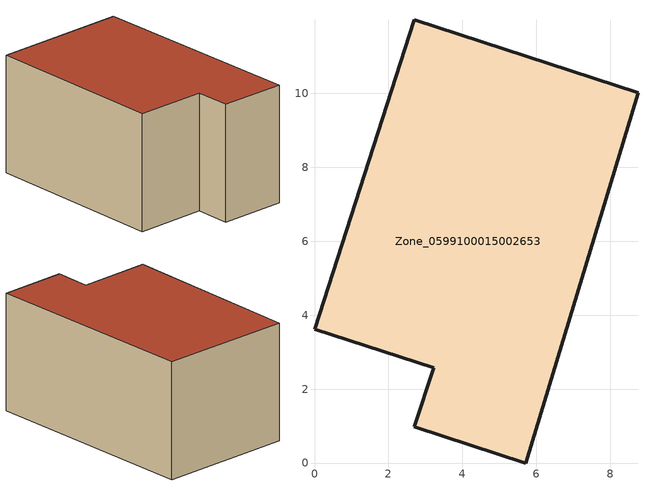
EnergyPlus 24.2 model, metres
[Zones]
Zone_0599100015002653
 floor ground (C_G): 2.71,11.99 8.75,10.02 5.71,0 2.7,0.98 3.22,2.58 0,3.62 z0.86
 wall outside (C_F): 8.75,10.02 2.71,11.99 0,3.62 3.22,2.58 2.7,0.98 5.71,0 8.75,10.02 z0.86:6.45
 roof outside (C_R): 5.71,0 8.75,10.02 2.71,11.99 0,3.62 3.22,2.58 2.7,0.98 z6.45
[BUILDING]
Pand.0599100015002653: North Axis=0; Terrain=City; Loads Convergence Tolerance Value=0.04; Temperature Convergence Tolerance Value=0.4; Solar Distribution=FullExterior; Maximum Number of Warmup Days=25; Minimum Number of Warmup Days=1
[Site:Location]
Rotterdam.The.Hague.AP_ZH_NLD Design_Conditions: Latitude=51.96; Longitude=4.45; Time Zone=1; Elevation=-4.5
[SITE:GROUNDTEMPERATURE:BUILDINGSURFACE]
18, 18, 18, 18, 18, 18, 18, 18, 18, 18, 18, 18
[MATERIAL] Thermal Absorptance=0.9; Solar Absorptance=0.7; Visible Absorptance=0.7
Name | Roughness | Thickness | Conductivity | Density | Specific Heat
G.TI.1965-1974 | MediumSmooth | 0.15 | 0.882353 | 540 | 1210
F.TI.1965-1974 | Rough | 0.3 | 0.697674 | 1920 | 840
R.TI.1965-1974 | MediumRough | 0.2 | 0.232558 | 1500 | 1000
[CONSTRUCTION]
C_G: G.TI.1965-1974
C_F: F.TI.1965-1974
C_R: R.TI.1965-1974
[ZONE]
Zone_0599100015002653: Type=1; Multiplier=1; Ceiling Height=Autocalculate; Volume=Autocalculate; Floor Area=autocalculate; Part of Total Floor Area=Yes
[ZONEINFILTRATION:DESIGNFLOWRATE]
Infil_Zone_0599100015002653: Zone or ZoneList or Space or SpaceList=Zone_0599100015002653; Schedule=AlwaysOn; Design Flow Rate Calculation Method=Flow/Area; Flow Rate per Floor Area=0.003; Constant Term Coefficient=1; Temperature Term Coefficient=0; Velocity Term Coefficient=0; Velocity Squared Term Coefficient=0
[HVACTEMPLATE:ZONE:IDEALLOADSAIRSYSTEM]
Zone_0599100015002653: Maximum Heating Supply Air Temperature=50; Minimum Cooling Supply Air Temperature=13; Maximum Heating Supply Air Humidity Ratio=0.0156; Minimum Cooling Supply Air Humidity Ratio=0.0077; Heating Limit=NoLimit; Cooling Limit=NoLimit; Dehumidification Control Type=ConstantSensibleHeatRatio; Cooling Sensible Heat Ratio=0.7; Dehumidification Setpoint=60; Humidification Control Type=None; Humidification Setpoint=30; Outdoor Air Method=None; Outdoor Air Flow Rate per Person=0.00944; Outdoor Air Flow Rate per Zone Floor Area=0; Outdoor Air Flow Rate per Zone=0; Demand Controlled Ventilation Type=None; Outdoor Air Economizer Type=NoEconomizer; Heat Recovery Type=None; Sensible Heat Recovery Effectiveness=0.7; Latent Heat Recovery Effectiveness=0.65
[ZONECONTROL:THERMOSTAT]
ThermostatControl_Zone_0599100015002653: Zone or ZoneList=Zone_0599100015002653; Control Type Schedule=DualSetpointControlType; Control 1=Thermostat_Zone_0599100015002653; Temperature Difference Between Cutout And Setpoint=0
[THERMOSTATSETPOINT:DUALSETPOINT]
Thermostat_Zone_0599100015002653: Heating Setpoint Temperature Schedule=HeatingSetpoint_Zone_0599100015002653; Cooling Setpoint Temperature Schedule=CoolingSetpoint_Zone_0599100015002653
[SCHEDULE:COMPACT]
HeatingSetpoint_Zone_0599100015002653: Through: 12/31, For: AllDays, Until: 24:00, 21
CoolingSetpoint_Zone_0599100015002653: Through: 12/31, For: AllDays, Until: 24:00, 24
DualSetpointControlType: Through: 12/31, For: AllDays, Until: 24:00, 4
AlwaysOn: Through: 12/31, For: AllDays, Until: 24:00, 1
